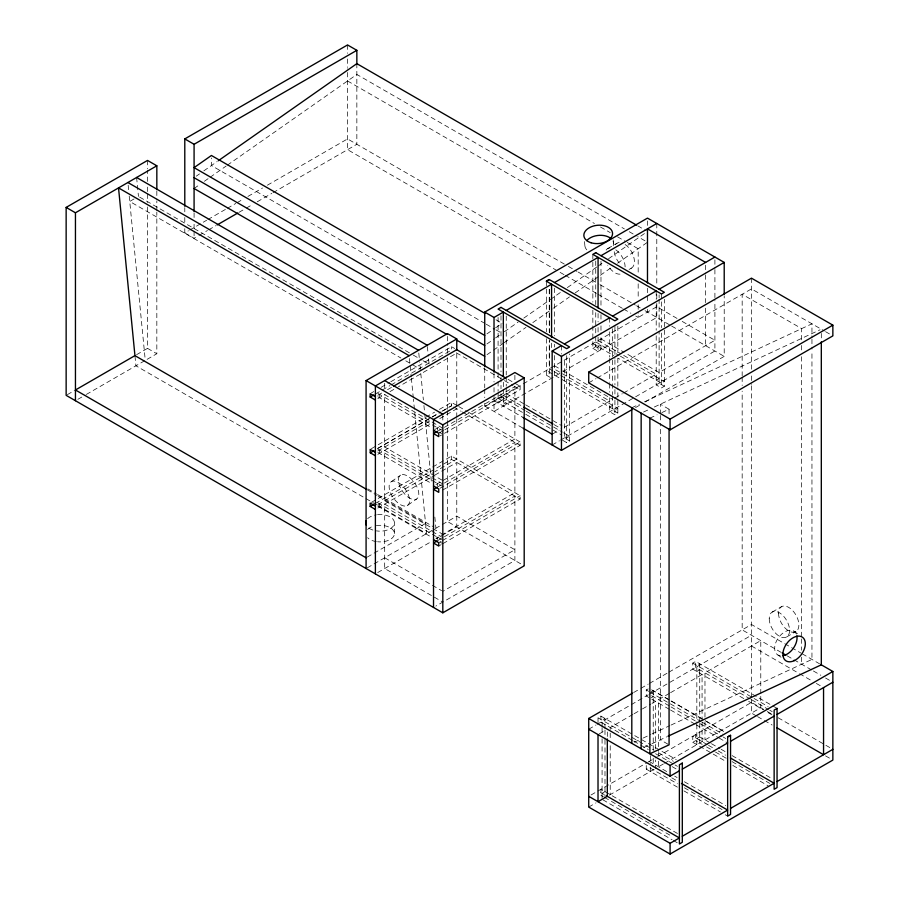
<?xml version="1.0" encoding="UTF-8"?>
<svg xmlns="http://www.w3.org/2000/svg" width="899" height="899" viewBox="0 0 899 899"><rect width="100%" height="100%" fill="white"/><g stroke="black" fill="none" stroke-linecap="round" stroke-linejoin="round"><path stroke-width="0.67" stroke-dasharray="4.5 3.37" d="M136.592 354.678L147.526 348.363L147.526 203.904M147.526 181.463L147.526 170.248M147.11 359.342L156.831 353.734L156.831 212.085M156.831 210.681L156.831 200.859M394.447 533.601L394.447 522.858M447.466 420.552L447.466 521.532L524.196 565.831M447.466 409.337L447.466 354.633M447.466 353.228L447.466 343.418M456.771 418.563L456.771 459.108L434.902 471.739M456.771 405.415L456.771 353.06L398.459 386.727M196.252 176.182L199.499 173.9M203.837 170.866L217.153 161.539M194.083 188.498L199.814 184.486M204.388 181.283L208.973 178.069M210.119 177.272L226.155 166.034M227.301 165.225L356.847 74.448L624.378 228.908M486.898 333.911L494.484 328.596M495.563 327.843L502.069 323.28M486.898 343.98L494.484 338.665M495.563 337.9L500.979 334.113M504.35 331.742L518.094 322.112M523.825 318.1L549.008 300.457M550.154 299.648L560.459 292.422M567.336 287.613L597.105 266.756M598.251 265.947L602.824 262.744M608.556 258.732L646.336 232.245M487.011 354.7L503.047 343.463M504.193 342.654L525.949 327.405M532.826 322.595L552.289 308.953M553.436 308.155L569.472 296.917M575.191 292.905L599.251 276.049M600.386 275.251L611.848 267.228M617.568 263.205L647.482 242.247L637.751 236.628M391.391 481.594L400.639 475.122M407.303 505.541A14.384 7.372 55 0 0 400.932 484.415A14.384 7.372 55 0 0 389.795 490.753A14.384 7.372 55 0 0 407.303 505.541L416.552 499.057A14.384 7.372 55 0 0 410.18 477.931A14.384 7.372 55 0 0 399.044 484.28A14.384 7.372 55 0 0 416.552 499.057M134.097 198.937L129.737 201.455L400.92 358.027M184.789 228.683L184.789 232.886L188.43 230.785M189.644 230.077L206.646 220.266M207.86 219.558L226.087 209.04M227.301 208.343L235.796 203.432M237.01 202.736L243.09 199.23M247.944 196.42L262.519 188.003M267.374 185.205L347.542 138.918L567.224 265.744M184.789 232.886L194.083 238.257L197.735 236.156M198.949 235.448L207.444 230.537M208.658 229.841L215.951 225.638M239.022 212.31L245.101 208.804M246.315 208.107L252.383 204.601M257.249 201.792L271.824 193.375M273.038 192.678L356.847 144.29L356.847 63.649M67.358 394.65L74.651 390.447M77.865 399.325L85.169 395.111M86.338 394.436L145.278 360.398M607.735 248.585L617.04 243.213M371.366 392.964L373.804 391.571M381.086 387.357L389.593 382.446M390.807 381.749L451.534 346.688L454.669 348.497M375.434 393.976L389.93 385.615M391.132 384.918L451.534 350.048L451.534 346.688M377.816 395.29L383.637 391.93M387.536 389.683L392.391 386.873M377.816 398.639L385.109 394.436M389.964 391.627L397.246 387.424M629.098 269.475L631.424 268.127M371.366 448.68L434.622 412.158M439.386 409.405L451.534 402.392L457.546 405.865M377.85 448.298L431.003 417.608M432.205 416.911L440.667 412.034M441.87 411.337L451.534 405.752L451.534 402.392L451.646 405.82L441.937 411.427M377.558 448.601L431.003 417.743M432.217 417.035L440.724 412.135M377.816 450.995L431.262 420.148M377.816 454.355L431.262 423.496M439.757 418.586L456.771 408.775L456.771 417.158M434.734 429.553L440.802 426.047M437.588 431.262L514.891 386.626L514.891 438.982L435.948 484.561M484.73 403.246L484.73 406.056L656.787 306.716L677.374 318.606M439.959 432.565L443.6 430.464M444.814 429.767L520.128 386.289L520.128 389.638L439.959 435.925M506.238 387.548L506.238 404.381L501.001 401.359L498.091 403.033L498.091 392.762M592.846 310.155L592.846 348.329L595.745 346.654L600.981 349.677L600.981 332.844M503.328 401.359L506.238 399.684M598.071 346.654L600.981 344.98M371.366 502.372L451.534 456.096L520.128 495.697L520.128 499.046L442.387 543.929M375.434 503.384L451.534 459.445L520.128 499.046M377.816 504.699L433.689 472.436M588.721 382.862L596.003 378.659M597.217 377.951L751.474 288.894L824.349 330.967M377.816 508.047L433.689 475.796M434.902 475.088L456.771 462.468L456.771 526.904L436.116 538.827M437.588 486.966L514.891 442.33L514.891 492.674L435.948 538.254M439.959 488.281L520.128 441.993L520.128 445.353L439.959 491.641M552.155 434.251L559.133 430.216M564.358 427.194L609.702 401.021L553.998 368.86M615.028 397.942L622.299 393.751M623.501 393.054L656.203 374.175L622.299 354.599M609.702 407.067L612.612 405.382M656.203 380.21L659.113 378.535M552.155 444.983L559.436 440.78M560.661 440.072L714.907 351.015L714.907 300.524M367.298 557.077L425.575 523.432L378.153 496.057M562.504 440.218L566.685 442.634L569.595 440.959L569.595 353.959M609.702 397.74L609.702 411.764L614.927 414.776L617.838 413.102L617.838 387.862M656.203 335.821L656.203 384.907L661.439 387.93L664.339 386.255L664.339 299.255M635.548 407.573L640.403 404.775M645.257 401.965L724.212 356.386L724.212 296.074M367.298 567.82L456.771 516.161L514.891 549.727L442.814 591.34M377.715 572.551L431.542 541.468M437.588 540.659L514.891 496.034L514.891 560.47L435.835 606.106M438.746 542.681L441.173 541.277M442.387 540.569L520.128 495.697M438.746 546.03L441.173 544.625M772.207 612.062L781.512 606.69M633.66 692.522L639.728 689.016M640.942 688.308L648.235 684.105M649.449 683.409L667.665 672.89M668.878 672.182L751.474 624.502L801.065 653.135M598.015 722.627L598.015 717.795L600.925 716.121L676.262 759.61M743.776 698.59L692.769 669.137L692.769 663.091L695.669 661.417L777.051 708.401M651.303 691.736L653.236 690.612L670.148 700.377M588.721 729.201L596.003 724.999M597.217 724.302L648.235 694.848M649.449 694.14L751.474 635.233M651.303 697.77L653.236 696.658M696.837 671.486L699.737 669.8M599.184 733.91L604.993 730.55M632.896 714.435L610.219 727.527L610.219 731.719M634.087 713.75L641.245 709.614M642.437 708.929L650.786 704.108M651.989 703.423L655.562 701.355L655.562 748.901M669.373 693.376L658.473 699.669L658.473 751.418M670.575 692.679L702.063 674.508L702.063 720.65M786.603 636.975L795.896 631.604M591.036 794.986L647.022 762.667M648.235 761.97L656.731 757.059M657.641 756.531L751.474 702.355L766.049 710.772M602.083 793.311L604.993 791.626M696.837 738.607L699.737 736.922M646.257 765.521L646.257 769.139L649.168 767.465L677.396 783.759M707.344 744.675L692.769 736.259L692.769 742.293L695.669 740.619L702.153 744.361M588.721 807.066L596.003 802.863M609.365 795.143L654.371 769.162M663.316 763.993L655.517 768.499L655.562 760.082M664.53 763.296L760.779 707.727L760.779 695.141M546.345 338.709L546.345 375.175L549.368 373.568L549.368 339.912M669.339 709.311L646.257 695.983L646.257 689.938L648.201 688.915M631.806 407.741L639.414 404.202M644.482 401.831L811.954 323.82L811.954 337.855M643.56 412.023L649.55 409.225M654.348 407L820.045 329.809M649.876 418.17L657.079 414.821M661.878 412.585L669.07 409.236L669.07 416.259M634.346 742.158L641.942 738.618M643.212 738.034L650.82 734.483M652.09 733.899L669.834 725.628M671.104 725.044L811.954 659.416L811.954 350.498M643.56 747.631L650.752 744.271M651.955 743.72L666.687 736.854M825.563 331.675L832.856 335.878M637.751 225.829L646.269 230.751M629.244 231.717L636.537 235.931M347.542 80.966L594.408 223.491M600.487 226.998L610.219 232.616M617.512 236.83L626.019 241.741M627.244 242.449L638.178 248.765L638.178 274.004M682.217 321.404L714.907 340.283L659.113 372.501L625.198 352.914M568.438 266.452L576.956 271.363M578.169 272.071L598.846 284.005M600.06 284.702L635.323 305.064M636.537 305.772L640.189 307.874M645.055 310.683L670.497 325.371M671.699 326.067L724.212 356.386M563.999 274.633L347.542 149.661L347.542 68.796M565.224 275.33L596.835 293.591M598.049 294.288L622.378 308.335M623.591 309.031L630.884 313.245M635.75 316.055L638.178 317.459L638.178 314.65M600.981 338.934L623.985 352.217M598.071 340.609L621.085 353.903M595.745 341.957L619.141 355.465M620.355 356.161L664.339 381.558L661.439 383.232L618.119 358.218M592.846 343.632L613.815 355.746M664.339 386.255L659.113 383.232L659.113 331.338M592.846 348.329L598.071 351.352L598.071 334.518M669.07 409.236L660.349 404.202L660.349 414.034M495.99 319.774L500.844 322.584M485.044 323.516L211.422 165.551L211.422 157.999M486.258 324.224L494.765 329.135M495.99 329.843L502.069 333.349M554.481 365.781L561.74 369.983M562.954 370.68L612.612 399.347M552.863 370.882L549.244 368.804L549.244 340.912M554.065 371.579L617.838 408.404L614.927 410.079L546.345 370.478M617.838 413.102L612.612 410.079L612.612 396.054M546.345 375.175L550.525 377.591M508.092 379.344L520.128 386.289M456.344 352.824L503.283 379.917M504.485 380.614L512.902 385.48M514.104 386.165L520.128 389.638M506.238 393.638L524.398 404.123M525.612 404.82L561.942 425.8M503.328 395.313L522.701 406.505M554.189 424.676L561.459 428.879M501.001 396.661L525.072 410.551M526.275 411.248L562.369 432.093M563.572 432.79L569.595 436.262L566.685 437.937L563.077 435.858M498.091 398.336L525.128 413.945M525.769 414.315L561.875 435.161M569.595 440.959L564.358 437.937L564.358 357.993M494.023 400.684L523.094 417.462M139.682 197.128L412.079 354.397M413.293 355.094L421.8 360.016M423.024 360.713L429.104 364.219L428.441 357.454M484.73 406.056L523.094 428.205M405.786 360.836L420.384 369.253L419.721 362.488M458.76 406.562L467.177 411.427M468.379 412.124L520.128 441.993M453.692 407L461.165 411.315M462.367 412L520.128 445.353M442.814 428.239L384.682 394.672L384.682 447.028L442.814 480.594M377.838 393.402L441.611 430.228M377.838 396.762L431.981 428.025M439.206 432.194L441.611 433.588M802.279 653.831L819.495 663.765M781.197 652.404L742.169 629.873L742.169 391.155M787.198 655.865L812.202 670.306M813.415 671.002L820.843 675.284M825.563 678.015L832.856 682.217M751.474 645.976L798.323 673.025M799.526 673.722L811.539 680.655M816.348 683.431L822.349 686.903M442.814 483.943L384.682 450.388L384.682 500.732L442.814 534.287M377.838 449.118L441.611 485.932M377.838 452.467L431.981 483.741M692.769 663.091L768.106 706.592M147.526 348.363L156.831 353.734M750.328 699.017L695.669 667.451L695.669 661.417M751.542 699.714L768.544 709.536M769.758 710.232L772.196 711.637M767.263 711.48L772.117 714.278M778.197 717.784L832.856 749.339M748.642 701.389L763.217 709.805M768.072 712.615L774.14 716.121M367.826 488.887L376.333 493.798M377.546 494.495L433.487 526.792M367.208 489.73L376.928 495.349M756.329 715.907L751.474 713.098L751.474 699.568M757.542 716.604L772.117 725.021M825.563 755.879L830.429 758.677M442.814 537.647L384.682 504.081L384.682 568.516L442.814 602.083M377.838 502.811L441.611 539.636M376.715 504.811L135.929 365.803L134.94 355.633M377.928 505.519L426.564 533.601L413.416 399.032M377.838 506.171L431.981 537.433M440.409 542.299L442.814 543.681M671.362 701.074L703.973 719.908M705.176 720.605L724.504 731.764M651.595 689.803L669.822 700.321M671.036 701.018L701.4 718.548M706.254 721.358L724.47 731.876M646.257 689.938L648.696 691.342M649.91 692.05L701.063 721.582M702.276 722.279L722.807 734.135M651.595 695.702L669.822 706.221M671.036 706.929L695.32 720.953M700.186 723.751L722.043 736.382M723.257 737.079L725.695 738.484M670.553 710.008L694.848 724.032M696.062 724.729L717.93 737.36M719.144 738.057L727.639 742.967M710.244 742.99L695.669 734.573L695.669 740.619M711.457 743.698L719.964 748.597M721.178 749.305L726.032 752.103M732.112 755.61L772.196 778.759M384.682 557.785L441.6 590.643M708.558 745.372L713.413 748.182M718.267 750.98L725.56 755.194M706.603 746.934L714.233 751.339M715.447 752.036L726.313 758.306M732.112 761.655L769.802 783.422M692.769 742.293L725.83 761.386M732.842 765.442L768.106 785.793M667.979 744.203L660.349 739.798L660.349 425.261M598.015 717.795L654.034 750.137M658.742 752.856L673.351 761.296M632.503 740.394L600.925 722.155L600.925 716.121M633.716 741.091L648.291 749.508M655.585 753.71L673.801 764.229M675.014 764.937L677.441 766.341M672.104 766.611L679.397 770.825M649.168 761.419L668.598 772.646M674.677 776.152L677.104 777.556M684.397 781.759L725.695 805.605M671.767 777.826L677.846 781.332M684.397 787.805L722.088 809.572M646.257 769.139L678.116 787.535M683.914 790.884L720.391 811.943M725.223 814.73L727.639 816.123M677.441 833.463L600.925 789.277L600.925 795.323L603.353 796.728M600.442 792.356L604.173 794.514M604.566 797.424L672.643 836.722M602.881 799.807L672.104 839.778M673.317 840.475L679.397 843.981M793.783 631.053L798.941 634.75M777.95 655.045L781.04 657.259M613.174 239.853L613.545 243.651M584.485 241.573L584.856 245.36M427.385 346.621L428.306 356.105M418.788 353.015L419.586 361.14M420.788 373.445L423.384 399.931M423.923 405.505L424.609 412.484M424.744 413.877L431.565 483.583M434.835 517.049L435.925 528.196M409.45 358.499L411.225 376.67M411.36 378.063L413.27 397.639M136.603 177.474L138.457 196.42M128.152 185.216L128.681 190.633M129.209 196.038L145.144 359.004M821.315 333.428L821.315 340.451M811.954 339.26L811.954 349.093M801.661 339.844L801.661 328.607L742.169 294.265L742.169 375.715M801.661 345.463L801.661 351.082M801.661 356.701L801.661 637.537M801.661 638.942L801.661 650.168M801.661 657.191L801.661 664.215M760.779 693.747L760.779 640.605L704.973 672.823L704.973 720.369M751.474 278.162L751.474 370.343M751.474 375.962L751.474 384.379M751.474 385.783L751.474 698.163M742.169 377.119L742.169 385.536M714.907 259.822L714.907 268.273M714.907 269.531L714.907 300.052M705.614 265.194L705.614 273.51M705.614 274.903L705.614 302.648M705.614 308.188L705.614 345.643M704.973 721.773L704.973 739.944M702.063 722.043L702.063 741.63M699.737 722.122L699.737 663.765L696.837 665.44L696.837 723.223M699.737 723.515L699.737 742.967M696.837 724.616L696.837 744.642M661.439 293.962L661.439 327.629M661.439 333.023L661.439 387.93M660.349 415.439L660.349 423.856M659.113 294.872L659.113 297.681M659.113 299.086L659.113 329.933M658.473 752.811L658.473 755.61M658.473 761.206L658.473 766.791M656.787 223.491L656.787 285.916M656.787 294.231L656.787 302.03M656.787 303.435L656.787 317.459L494.023 411.427L494.023 394.594M656.203 290.939L656.203 299.356M656.203 304.963L656.203 330.214M653.236 690.612L653.236 751.193M653.236 758.183L653.236 767.038M650.337 755.666L650.337 764.049M650.337 767.319L650.337 771.488M647.482 220.929L647.482 226.537M647.482 288.242L647.482 303.761M647.482 309.278L647.482 312.088M638.178 283.814L638.178 299.232M638.178 304.84L638.178 313.257M617.838 326.112L617.838 352.79M617.838 358.184L617.838 386.458M614.927 326.393L614.927 358.476M614.927 359.87L614.927 384.974M614.927 389.537L614.927 398.92M614.927 400.313L614.927 414.776M612.612 328.731L612.612 394.65M610.219 733.123L610.219 740.113M610.219 745.709L610.219 794.649M609.702 317.797L609.702 326.202M609.702 331.821L609.702 357.06M609.702 358.465L609.702 382.311M609.702 383.704L609.702 392.121M607.319 732L607.319 737.596M604.993 728.707L604.993 718.47L602.083 720.144L602.083 727.089M604.993 730.1L604.993 739.315M604.993 739.888L604.993 797.671M602.083 727.583L602.083 734.045M602.083 738.776L602.083 799.346M600.981 261.317L600.981 306.199M600.981 314.616L600.981 320.224M600.981 325.831L600.981 331.439M598.071 313.481L598.071 321.898M598.071 327.506L598.071 333.124M595.745 261.058L595.745 304.581M595.745 312.661L595.745 346.654M592.846 254.361L592.846 302.053M566.685 355.644L566.685 442.634M561.459 345.643L561.459 354.06M554.481 288.163L554.481 335.844M554.481 344.261L554.481 347.07M554.481 355.487L554.481 376.524M551.57 343.137L551.57 350.149M549.368 289.422L549.368 332.9M549.244 289.298L549.244 332.54M546.345 281.207L546.345 331.697M514.891 375.209L514.891 380.58M506.238 316.021L506.238 374.928M506.238 376.321L506.238 386.143M503.328 382.21L503.328 387.817M503.328 389.222L503.328 406.056M501.001 315.763L501.001 371.905M501.001 377.513L501.001 388.739M501.001 393.863L501.001 401.359M498.091 317.437L498.091 380.198M498.091 381.603L498.091 391.357M494.023 373.557L494.023 381.974M494.023 387.581L494.023 393.189M484.73 368.185L484.73 387.817M484.73 389.222L484.73 397.639M451.534 456.096L451.534 459.445M447.466 336.406L447.466 342.013M447.466 410.742L447.466 419.148M442.814 415.484L442.814 422.193M437.588 427.902L437.588 430.138M437.588 483.606L437.588 485.853M437.588 537.31L437.588 539.546M384.682 383.266L384.682 388.638M379.457 394.346L379.457 397.695M379.457 450.051L379.457 453.411M379.457 503.743L379.457 507.103M347.542 44.95L347.542 53.367M347.542 58.974L347.542 67.391M194.083 213.007L194.083 218.626M194.083 224.233L194.083 229.841M194.083 231.245L194.083 238.257M184.789 207.647L184.789 211.849M184.789 217.457L184.789 223.064M156.831 191.049L156.831 199.454M147.526 160.427L147.526 168.843M147.526 187.082L147.526 192.689M147.526 194.094L147.526 202.5M376.344 525.578A14.384 8.305 0 0 1 394.436 533.242A14.384 8.305 0 0 1 377.569 541.782M376.344 541.625A14.384 8.305 0 0 1 367.612 537.748M367.612 529.444A14.384 8.305 0 0 1 372.871 526.409M377.569 514.678A14.384 8.305 0 0 1 394.436 523.218A14.384 8.305 0 0 1 376.344 530.882M372.871 530.05A14.384 8.305 0 0 1 367.612 527.016M367.612 518.712A14.384 8.305 0 0 1 376.344 514.835M613.051 241.303A14.384 9.136 -5.6 0 1 613.073 246.045M586.8 249.832A14.384 9.136 -5.6 0 1 585.339 242.966M619.141 262.913A14.384 8.305 60 0 1 614.096 250.843M615.422 244.708A14.384 8.305 60 0 1 619.141 242.561M625.12 244.483A14.384 8.305 60 0 1 634.166 258.867A14.384 8.305 60 0 1 629.322 268.779M620.018 274.15A14.384 8.305 60 0 1 607.735 265.194M606.117 250.079A14.384 8.305 60 0 1 609.848 247.933M615.815 249.855A14.384 8.305 60 0 1 625.108 266.913M780.265 655.832A14.384 9.136 -54.4 0 1 779.051 636.908A14.384 9.136 -54.4 0 1 796.671 634.975M778.534 613.275A14.384 8.305 60 0 0 793.795 632.255A14.384 8.305 60 0 0 793.795 611.916A14.384 8.305 60 0 0 778.534 613.275M769.229 618.647A14.384 8.305 60 0 0 784.49 637.627A14.384 8.305 60 0 0 784.49 617.276A14.384 8.305 60 0 0 769.229 618.647"/><path stroke-width="1.35" d="M156.831 189.644L156.831 165.798L147.526 160.427L66.144 207.411L66.144 395.346L442.814 612.815L524.196 565.831L524.196 377.895L514.891 372.523L433.52 419.507L433.52 607.454M75.449 400.718L75.449 212.782L156.831 165.798M366.084 568.516L366.084 380.58L447.466 333.596L456.771 338.968L456.771 349.711L393.605 386.177M375.389 573.888L375.389 385.952L456.771 338.968M442.814 612.815L442.814 424.879L524.196 377.895M218.3 160.741L356.847 63.649L636.537 225.132M184.789 206.242L184.789 138.918L347.542 44.95L356.847 50.322L356.847 64.346M184.789 138.918L194.083 144.29L356.847 50.322M217.165 224.93L237.808 213.007M365.983 489.034L134.94 355.633L75.449 389.986L366.084 557.785M484.73 366.781L484.73 312.088L647.482 218.12L724.212 262.418L724.212 294.681M546.345 281.207L549.244 279.533L617.838 319.134L614.927 320.808L546.345 281.207L549.368 279.6M484.73 312.088L494.023 317.459L503.328 312.088L503.328 376.602M506.238 310.413L551.57 284.23L551.57 337.53M554.481 282.556L598.071 257.384L598.071 307.874M600.981 255.709L656.787 223.491M375.389 396.695L370.152 393.672L370.152 397.021L373.804 394.919M375.389 452.399L370.152 449.376L370.276 452.804L373.917 450.702M552.155 444.983L552.155 351.015L561.459 345.643M564.358 343.969L609.702 317.797M612.612 316.111L656.203 290.939M659.113 289.264L714.907 257.047M552.155 351.015L561.459 356.386L724.212 262.418M437.161 431.498L433.52 433.61L438.746 436.622L438.746 433.273L433.52 430.25M588.721 372.13L751.474 278.162L832.856 325.146L832.856 335.878L670.092 429.846L588.721 382.862L588.721 372.13L670.092 419.114L832.856 325.146M375.389 506.092L370.152 503.08L370.152 506.429L373.804 504.328M437.161 487.213L433.52 489.314L438.746 492.337L438.746 488.977L433.52 485.966M523.094 428.205L561.459 450.354L631.907 409.686M437.161 540.906L433.52 543.018L438.746 546.03L438.746 542.681L433.52 539.658M820.708 664.473L832.856 671.486L832.856 760.082L670.092 854.05L588.721 807.066L588.721 718.47L632.447 693.219M588.721 718.47L670.092 765.454L832.856 671.486M727.639 736.922L730.55 735.247L730.55 814.449L727.639 816.123L727.639 736.922L730.55 735.382M588.721 729.201L670.092 776.185L679.397 770.825M682.307 769.139L727.639 742.967M730.55 741.293L774.14 716.121M777.051 714.435L832.856 682.217M588.721 796.323L670.092 843.307L679.397 837.947L606.522 795.862M682.307 836.261L727.639 810.089L681.487 783.434M730.55 808.403L774.14 783.243L730.415 757.992M777.051 781.557L832.856 749.339M667.957 736.259L821.315 664.822L821.315 341.856M705.614 262.418L647.482 228.863L647.482 282.96M485.044 313.448L211.422 155.482L194.083 167.63L484.73 335.428M194.083 177.699L484.73 345.497M194.083 188.498L447.028 334.54M456.759 340.148L484.73 356.296M456.344 349.464L505.688 377.951M136.603 177.474L427.25 345.272M523.915 407.202L552.975 423.98M127.894 182.508L418.529 350.307M523.094 417.462L552.155 434.251M409.18 355.701L118.533 187.902L134.94 355.633M384.682 380.58L442.814 414.147M66.144 207.411L75.449 212.782M366.084 380.58L442.814 424.879M370.152 397.021L375.389 400.044M782.242 653L785.883 655.101M370.276 452.804L375.389 455.759M776.702 727.662L823.551 754.711L823.551 687.589M370.152 506.429L375.389 509.452M670.092 419.114L670.092 429.846M670.092 765.454L670.092 776.185M670.092 843.307L670.092 854.05M669.07 428.89L669.07 744.833L649.876 753.778L649.876 418.17M641.156 413.147L641.156 748.743M631.806 407.741L631.806 743.349M607.319 738.989L607.319 796.323L598.015 801.694L598.015 734.573M561.459 356.386L561.459 450.354M494.023 317.459L494.023 372.152M194.083 144.29L194.083 211.613M366.174 525.016A14.384 8.305 0 0 1 366.174 520.712M586.755 240.662A14.384 9.136 -5.6 0 1 610.938 238.55M796.885 635.874A14.384 9.136 -54.4 0 1 782.962 655.742M501.001 307.391L498.091 309.065L566.685 348.666L569.595 346.992L501.001 307.391M595.745 252.686L592.846 254.361L661.439 293.962L664.339 292.287L595.745 252.686M682.307 763.105L679.397 764.779L679.397 843.981L682.307 842.307L682.307 763.105M777.051 708.401L774.14 710.075L774.14 789.277L777.051 787.603L777.051 708.401M591.081 242.764A14.384 9.136 -5.6 0 0 612.556 233.538A14.384 9.136 -5.6 0 0 591.003 226.885A14.384 9.136 -5.6 0 0 591.081 242.764M794.12 660.709A14.384 9.136 -54.4 0 0 803.818 638.571A14.384 9.136 -54.4 0 0 784.422 647.606A14.384 9.136 -54.4 0 0 794.12 660.709"/></g></svg>
